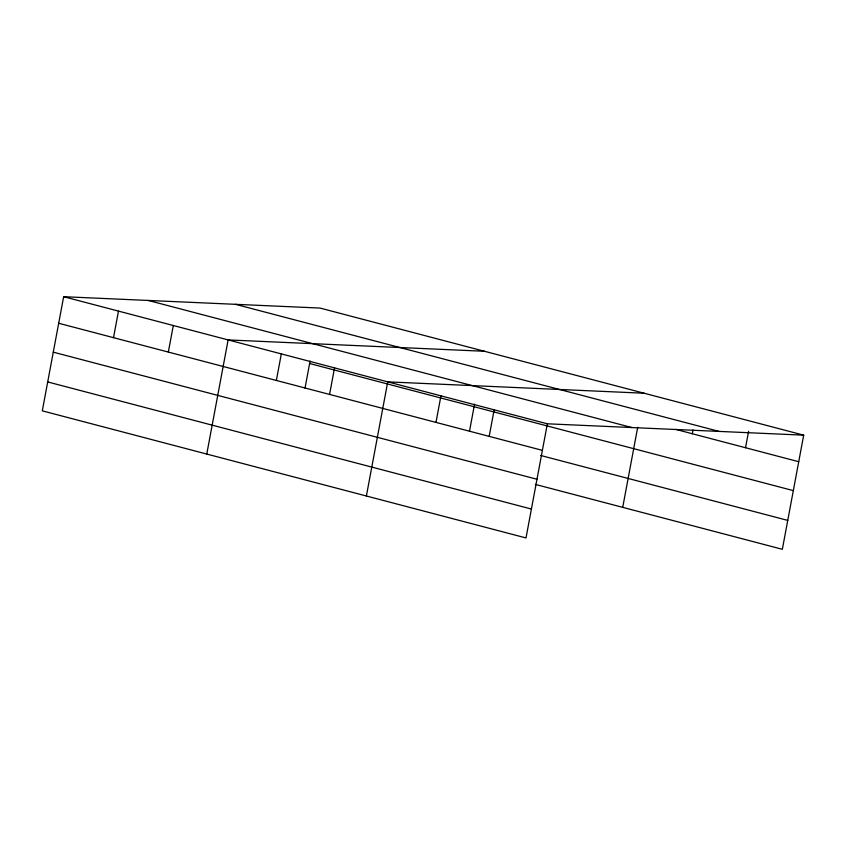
<?xml version="1.0" encoding="UTF-8"?>
<svg xmlns="http://www.w3.org/2000/svg" width="846" height="846" viewBox="0 0 846 846"><rect width="100%" height="100%" fill="white"/><g stroke="black" fill="none" stroke-linecap="round" stroke-linejoin="round"><path stroke-width="1.27" d="M803.7 435.161L320 308.06L63.662 296.703L42.3 410.839L526 537.94L547.362 423.804L803.7 435.161L782.339 549.297L535.307 484.388M113.512 337.66L118.482 311.106M168.333 352.063L173.303 325.509M206.762 454.059L228.124 339.923L484.451 351.27M276.356 380.457L281.327 353.903M305.015 388.113L310.091 360.999M329.57 394.437L334.53 367.883M366.381 495.999L387.743 381.863L644.081 393.221M435.976 422.397L440.946 395.843M469.477 431.323L474.543 404.219M489.189 436.377L494.159 409.824M622.719 507.357L637.694 427.315M692.314 433.755L693.022 429.958M745.527 447.735L748.604 431.291M235.41 304.306L719.111 431.418M675.848 429.419L798.73 461.715M148.251 300.446L631.951 427.558M63.662 296.703L547.362 423.804M309.615 363.516L793.326 490.617M58.691 323.257L542.392 450.358M540.71 455.476L787.753 520.396M53.277 352.158L536.988 479.259M47.704 381.937L531.415 509.038"/></g></svg>
